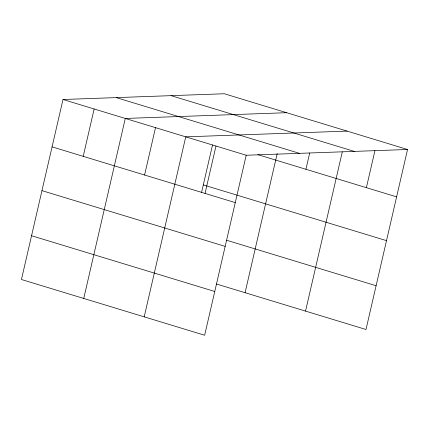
<?xml version="1.0" encoding="UTF-8"?>
<svg xmlns="http://www.w3.org/2000/svg" width="429" height="429" viewBox="0 0 429 429"><rect width="100%" height="100%" fill="white"/><g stroke="black" fill="none" stroke-linecap="round" stroke-linejoin="round"><path stroke-width="0.64" d="M407.55 149.496L224.346 93.758L63.004 99.501L21.45 279.504L204.654 335.242L246.208 155.239L407.55 149.496L365.996 329.499L216.479 284.009M83.215 156.349L94.149 108.977M83.741 298.455L125.295 118.452L286.636 112.709M144.589 175.021L155.523 127.649M144.198 316.849L185.752 136.846L347.093 131.102M201.517 192.626L212.516 144.991M205.046 193.415L215.98 146.042M245.077 292.712L277.198 153.593M305.925 169.278L309.674 153.056M305.534 311.105L342.299 151.866M366.387 187.671L374.925 150.681M171.101 95.656L354.306 151.394M116.248 97.608L299.453 153.346M257.904 154.665L396.616 196.868M63.004 99.501L246.208 155.239M203.303 184.899L386.508 240.637M52.07 146.874L235.274 202.611M226.582 240.24L376.099 285.73M41.967 190.642L225.171 246.38M31.553 235.736L214.757 291.473"/></g></svg>
